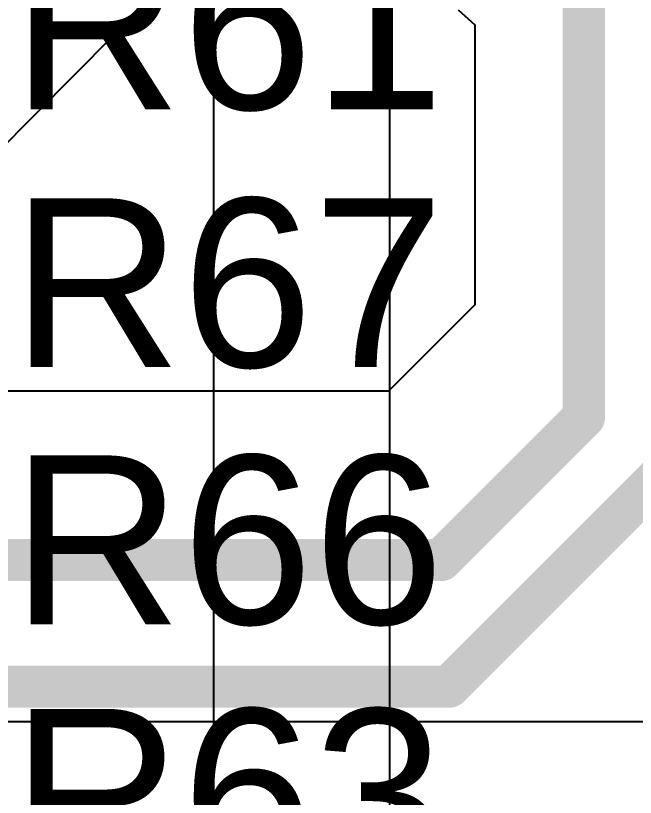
# Model space of a CAD drawing. Header units: inches. Extents: x -4 to 5258, y -4 to 5281.
# Drawn here: x 47.872 to 51.6, y 14.067 to 18.772 of the extents above; entities that cross this region are included whole.
import ezdxf

# ---------------------------------------------------------------- set-up
doc = ezdxf.new("R2010")
doc.units = ezdxf.units.IN
for name, color, linetype in [('Bottom Layer', 5, 'Continuous'), ('Layer 2', 76, 'Continuous'), ('Top Layer', 1, 'Continuous'), ('Top Overlay', 2, 'Continuous'), ('Top Solder', 216, 'Continuous')]:
    doc.layers.add(name, color=color, linetype=linetype)
doc.styles.add('Arial', font='', dxfattribs={"height": 0.2})
doc.styles.get('Arial').set_extended_font_data('Arial')

# ---------------------------------------------------------------- blocks, each defined once
blk = doc.blocks.new('13_WQFN_HR__3_2__31')
at = {"layer": 'Top Solder'}
blk.add_line((1.1783, -0.9227), (5220.6763, 5271.621), dxfattribs=at)

msp = doc.modelspace()

# ---------------------------------------------------------------- linework, layer by layer
at = {"layer": 'Bottom Layer'}
for p, q in [((49.0631, 19.4577), (49.0631, -3.4203)), ((50.1226, -3.4203), (50.1226, 18.8233))]:
    msp.add_line(p, q, dxfattribs=at)
at = {"layer": 'Layer 2'}
for p, q in [((50.5338, 18.8077), (50.6354, 18.7163)), ((50.6354, 18.7163), (50.6354, 17.0316)), ((50.6354, 17.0316), (50.1155, 16.5117)), ((50.1155, 16.5117), (47.721, 16.5117))]:
    msp.add_line(p, q, dxfattribs=at)
for points in [[(51.291, 16.355, 0.254, 0.254, 0), (51.291, 28.4593, 0.254, 0.254, 0)], [(50.4316, 15.4957, 0.254, 0.254, 0), (51.291, 16.355, 0.254, 0.254, 0)], [(50.4799, 14.7337, 0.254, 0.254, 0), (51.8797, 16.1335, 0.254, 0.254, 0)], [(29.884, 15.4957, 0.254, 0.254, 0), (50.4316, 15.4957, 0.254, 0.254, 0)], [(30.717, 14.7337, 0.254, 0.254, 0), (50.4799, 14.7337, 0.254, 0.254, 0)]]:
    msp.add_lwpolyline(points, format="xyseb", dxfattribs=at)
for points in [[(51.2275, 16.355, 0.127, 0.127, 1), (51.3545, 16.355, 0.127, 0.127, 1)], [(51.2275, 16.355, 0.127, 0.127, 1), (51.3545, 16.355, 0.127, 0.127, 1)], [(50.3681, 15.4957, 0.127, 0.127, 1), (50.4951, 15.4957, 0.127, 0.127, 1)], [(50.3681, 15.4957, 0.127, 0.127, 1), (50.4951, 15.4957, 0.127, 0.127, 1)], [(50.4164, 14.7337, 0.127, 0.127, 1), (50.5434, 14.7337, 0.127, 0.127, 1)], [(50.4164, 14.7337, 0.127, 0.127, 1), (50.5434, 14.7337, 0.127, 0.127, 1)]]:
    msp.add_lwpolyline(points, format="xyseb", close=True, dxfattribs=at)
at = {"layer": 'Top Layer'}
msp.add_line((52.1172, 14.5215), (45.2077, 14.5215), dxfattribs=at)

# ---------------------------------------------------------------- block references
msp.add_blockref('13_WQFN_HR__3_2__31', (37.0774, 9.2675))

# ---------------------------------------------------------------- texts
at = {"layer": 'Top Overlay', "style": 'Arial'}
for s, p in [('R61', (47.8468, 18.2072)), ('R67', (47.8468, 16.6564)), ('R66', (47.8468, 15.1094)), ('R63', (47.8468, 13.5835))]:
    msp.add_text(s, height=1.016, dxfattribs=at).set_placement(p)

doc.saveas('drawing.dxf')
